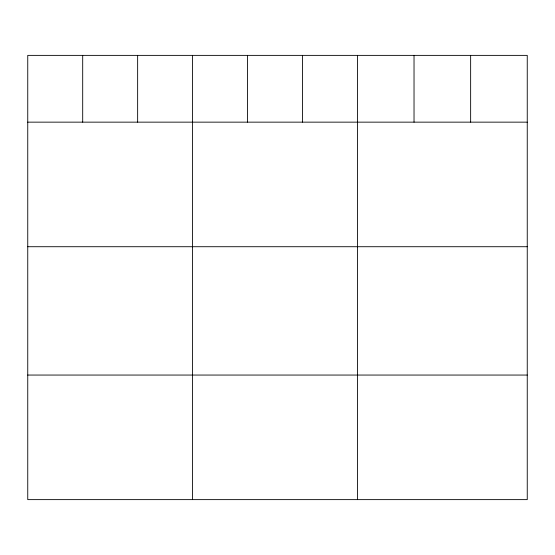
<?xml version="1.0" encoding="UTF-8"?>
<svg xmlns="http://www.w3.org/2000/svg" width="555" height="555" viewBox="0 0 555 555"><rect width="100%" height="100%" fill="white"/><g stroke="black" fill="none" stroke-linecap="round" stroke-linejoin="round"><path stroke-width="0.83" d="M527.25 122.149L527.25 499.625L27.75 499.625L27.75 55.375L527.25 55.375L527.25 122.149L27.75 122.149M27.75 246.718L527.25 246.718M27.75 375.055L527.25 375.055M470.64 55.375L470.64 122.149M414.03 55.375L414.03 122.149M357.42 55.375L357.42 499.625M302.475 55.375L302.475 122.149M247.53 55.375L247.53 122.149M192.585 55.375L192.585 499.625M137.64 55.375L137.64 122.149M82.695 55.375L82.695 122.149"/></g></svg>
